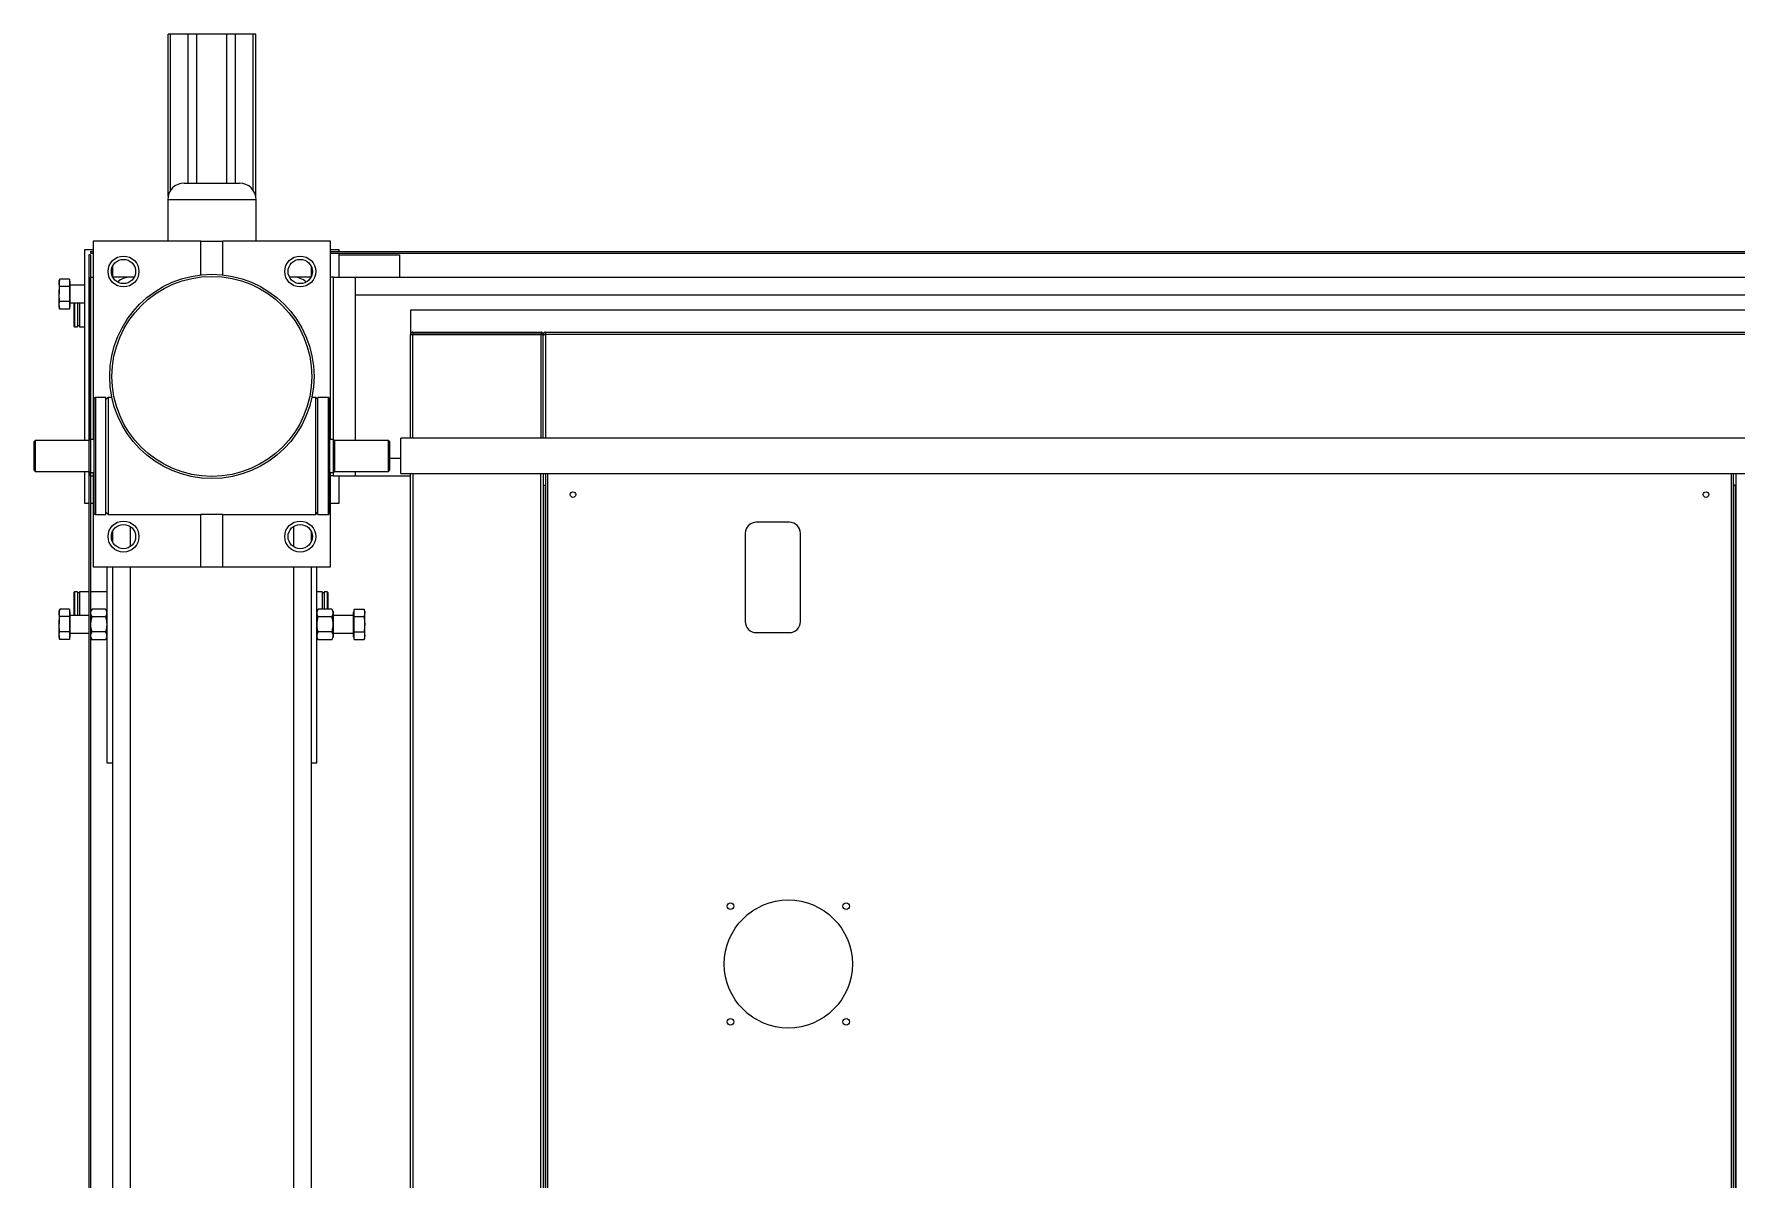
# Model space of a CAD drawing. Header units: centimetres. Extents: x 405464 to 563355, y 50011 to 66875.
# Drawn here: x 509342.2 to 509496.4, y 53771.3 to 53875.1 of the extents above; entities that cross this region are included whole.
import ezdxf

# ---------------------------------------------------------------- set-up
doc = ezdxf.new("R2010")
doc.units = ezdxf.units.CM
doc.layers.get('0').update_dxf_attribs({"lineweight": 9})
doc.layers.add('0-KRCN-MİMARİ-220526', color=8, linetype='Continuous', lineweight=9)
doc.layers.add('TF_Mobilya', color=142, linetype='Continuous', lineweight=9)

# ---------------------------------------------------------------- blocks, each defined once
blk = doc.blocks.new('kombine_altyapı')
at = {"color": 8, "linetype": 'Continuous', "lineweight": 15}
for p, q in [((4996.03, 1598.01), (4996.03, 1612.7)), ((4996.26, 1612.7), (4996.03, 1612.7)), ((4997.86, 1612.7), (4996.26, 1612.7)), ((4996.26, 1598.55), (4996.26, 1612.7)), ((4997.86, 1599.2), (4997.86, 1612.7)), ((4998.65, 1612.7), (4997.86, 1612.7)), ((5001.35, 1612.7), (4998.65, 1612.7)), ((4998.65, 1599.2), (4998.65, 1612.7)), ((5002.14, 1612.7), (5001.35, 1612.7)), ((5001.35, 1599.2), (5001.35, 1612.7)), ((5002.14, 1599.2), (5002.14, 1612.7)), ((5003.74, 1612.7), (5002.14, 1612.7)), ((5003.97, 1612.7), (5003.74, 1612.7)), ((5003.74, 1598.55), (5003.74, 1612.7)), ((5003.97, 1598.01), (5003.97, 1612.7)), ((4997.5, 1599.2), (5002.5, 1599.2)), ((4996, 1597.7), (4996, 1593.95)), ((5004, 1597.7), (4996, 1597.7)), ((5004, 1593.95), (5004, 1597.7)), ((4988.5, 1575.9), (4988.5, 1593.2)), ((4988.5, 1593.2), (4989.25, 1593.2)), ((4989, 1593), (4989, 1592.85)), ((4989, 1593), (4989.25, 1593)), ((4999, 1593.95), (4989.25, 1593.95)), ((4989.25, 1593.95), (4989.25, 1576)), ((4999, 1593.95), (5001, 1593.95)), ((4999, 1590.9), (4999, 1593.95)), ((5001, 1590.9), (5001, 1593.95)), ((5010.75, 1593.95), (5001, 1593.95)), ((5010.75, 1576), (5010.75, 1593.95)), ((5010.75, 1593.2), (5011.5, 1593.2)), ((5010.75, 1593), (5259, 1593)), ((5011.5, 1593.2), (5011.5, 1593)), ((4989, 1592.7), (4988.85, 1592.7)), ((4988.85, 1592.7), (4988.85, 1575.9)), ((4989, 1592.85), (4989.25, 1592.85)), ((4989, 1592.7), (4989, 1576)), ((4991, 1591.66), (4991, 1590.74)), ((5009, 1591.66), (5009, 1590.74)), ((5010.75, 1592.85), (5259, 1592.85)), ((5011.5, 1592.85), (5011.5, 1590.7)), ((5011.5, 1592.7), (5017, 1592.7)), ((5017, 1592.7), (5017, 1590.7)), ((4986.22, 1590.51), (4986.16, 1590.33)), ((4986.16, 1590.33), (4986.16, 1590.18)), ((4986.16, 1590.18), (4986.16, 1589.17)), ((4987.1, 1590.52), (4986.22, 1590.52)), ((4987.1, 1589.85), (4986.22, 1589.85)), ((4987.1, 1590.52), (4987.1, 1590.29)), ((4987.18, 1590.27), (4987.1, 1590.35)), ((4987.1, 1590.07), (4987.1, 1589.85)), ((4987.1, 1589.85), (4987.1, 1589.39)), ((4987.18, 1588.18), (4987.18, 1590.27)), ((4988.5, 1589.95), (4987.18, 1589.95)), ((4989, 1576), (4989, 1590.7)), ((4989, 1590.7), (4989.25, 1590.7)), ((4992.6, 1590.7), (4991.02, 1590.7)), ((4992.98, 1590.7), (4992.6, 1590.7)), ((5007.4, 1590.7), (5007.02, 1590.7)), ((5008.98, 1590.7), (5007.4, 1590.7)), ((5011, 1590.7), (5010.75, 1590.7)), ((5011, 1576), (5011, 1590.7)), ((5011, 1590.7), (5013, 1590.7)), ((5013, 1590.7), (5269, 1590.7)), ((5013, 1575.9), (5013, 1590.7)), ((4986.16, 1588.13), (4986.16, 1589.17)), ((4987.1, 1588.48), (4986.22, 1588.48)), ((4987.1, 1588.94), (4987.1, 1588.48)), ((4987.1, 1588.48), (4987.1, 1588.25)), ((4987.18, 1588.35), (4988.5, 1588.35)), ((4987.5, 1588.35), (4987.5, 1586.25)), ((4987.55, 1588.35), (4987.55, 1586.2)), ((4987.83, 1588.35), (4987.83, 1586.2)), ((4988, 1588.35), (4988, 1586.2)), ((5013, 1589.1), (5269, 1589.1)), ((4986.16, 1588.13), (4986.16, 1587.97)), ((4986.16, 1587.97), (4986.22, 1587.79)), ((4986.22, 1587.79), (4986.22, 1587.78)), ((4987.1, 1587.78), (4986.22, 1587.78)), ((4987.1, 1587.95), (4987.18, 1588.03)), ((4987.1, 1588.02), (4987.1, 1587.78)), ((4987.18, 1588.03), (4987.18, 1588.18)), ((5018, 1587.7), (5018, 1585.51)), ((5268, 1587.7), (5018, 1587.7)), ((4987.5, 1586.25), (4987.55, 1586.2)), ((4987.55, 1586.2), (4987.83, 1586.2)), ((4987.83, 1586.3), (4988, 1586.3)), ((4988, 1586.2), (4988.5, 1586.2)), ((5018, 1576.1), (5018, 1585.51)), ((5018, 1585.51), (5018.19, 1585.51)), ((5018.19, 1585.7), (5018.19, 1585.55)), ((5018.19, 1585.7), (5029.81, 1585.7)), ((5018.19, 1585.55), (5029.81, 1585.55)), ((5018.19, 1585.51), (5029.81, 1585.51)), ((5018.19, 1576.1), (5018.19, 1585.51)), ((5029.81, 1585.7), (5029.81, 1585.55)), ((5029.81, 1576.1), (5029.81, 1585.51)), ((5030, 1585.51), (5029.85, 1585.51)), ((5030, 1585.51), (5030, 1585.48)), ((5030, 1585.5), (5030.15, 1585.5)), ((5030, 1576.1), (5030, 1585.48)), ((5030.2, 1585.7), (5030.2, 1585.5)), ((5030.2, 1585.7), (5255.8, 1585.7)), ((5255.8, 1585.5), (5030.2, 1585.5)), ((5030.2, 1585.5), (5030.2, 1576.1)), ((4989.45, 1579.8), (4989.35, 1579.7)), ((4989.35, 1569.3), (4989.35, 1579.7)), ((4990.4, 1579.8), (4989.45, 1579.8)), ((4989.45, 1579.8), (4989.45, 1569.2)), ((4990.6, 1579.8), (4990.4, 1579.6)), ((4990.4, 1569.2), (4990.4, 1579.8)), ((4990.95, 1579.8), (4990.6, 1579.8)), ((4990.6, 1579.8), (4990.6, 1569.2)), ((5009.4, 1579.8), (5009.05, 1579.8)), ((5009.6, 1579.6), (5009.4, 1579.8)), ((5009.4, 1569.2), (5009.4, 1579.8)), ((5010.55, 1579.8), (5009.6, 1579.8)), ((5009.6, 1569.2), (5009.6, 1579.8)), ((5010.65, 1579.7), (5010.55, 1579.8)), ((5010.55, 1569.2), (5010.55, 1579.8)), ((5010.65, 1579.7), (5010.65, 1569.3)), ((4989, 1576), (4988.9, 1575.9)), ((4989.35, 1576), (4989, 1576)), ((4989, 1576), (4989, 1573)), ((5011, 1576), (5010.65, 1576)), ((5011.1, 1575.9), (5011, 1576)), ((5011, 1573), (5011, 1576)), ((5264.9, 1576.1), (5017.1, 1576.1)), ((5017.1, 1576.09), (5017.1, 1576.1)), ((5017.1, 1572.9), (5017.1, 1576.09)), ((4984, 1575.9), (4983.9, 1575.8)), ((4983.9, 1573.2), (4983.9, 1575.8)), ((4988.9, 1575.9), (4984, 1575.9)), ((4984, 1575.9), (4984, 1573.1)), ((4988.9, 1573.1), (4988.9, 1575.9)), ((5016, 1575.9), (5011.1, 1575.9)), ((5011.1, 1575.9), (5011.1, 1573.1)), ((5016.1, 1575.8), (5016, 1575.9)), ((5016, 1573.1), (5016, 1575.9)), ((5016.1, 1575.8), (5016.1, 1573.2)), ((4983.9, 1573.2), (4984, 1573.1)), ((4984, 1573.1), (4988.9, 1573.1)), ((4988.5, 1570.2), (4988.5, 1573.1)), ((4988.85, 1573.1), (4988.85, 1274.3)), ((4988.9, 1573.1), (4989, 1573)), ((4989, 1573), (4989.35, 1573)), ((4989, 1573), (4989, 1274.4)), ((4989, 1572.7), (4989, 1573)), ((4989.25, 1573), (4989.25, 1564.45)), ((5010.65, 1573), (5011, 1573)), ((5010.75, 1564.45), (5010.75, 1573)), ((5011, 1573), (5011.1, 1573.1)), ((5011, 1572.7), (5011, 1573)), ((5011.1, 1573.1), (5016, 1573.1)), ((5013, 1572.7), (5013, 1573.1)), ((5016, 1573.1), (5016.1, 1573.2)), ((5016.1, 1574.3), (5017.1, 1574.3)), ((5017.1, 1572.9), (5264.9, 1572.9)), ((5018, 1414.9), (5018, 1572.9)), ((5018.2, 1572.9), (5018.2, 1414.9)), ((5029.8, 1414.9), (5029.8, 1572.9)), ((5030, 1572.9), (5030, 1415.1)), ((5030.2, 1572.9), (5030.2, 1415.52)), ((5030.4, 1572.9), (5030.4, 1415.5)), ((5137.6, 1415.5), (5137.6, 1572.9)), ((5137.8, 1415.52), (5137.8, 1572.9)), ((5138, 1572.9), (5138, 1415.1)), ((4989, 1572.7), (4989.25, 1572.7)), ((5011, 1572.7), (5010.75, 1572.7)), ((5011, 1572.7), (5013, 1572.7)), ((5011.5, 1572.7), (5011.5, 1570.2)), ((5013, 1572.7), (5018, 1572.7)), ((5030.05, 1571.85), (5030, 1571.85)), ((5030.05, 1571.85), (5030.2, 1571.85)), ((5030.05, 1415.1), (5030.05, 1571.85)), ((5138, 1571.85), (5137.8, 1571.85)), ((5137.8, 1571.83), (5137.95, 1571.83)), ((5137.95, 1571.83), (5137.95, 1416.97)), ((5138, 1571.83), (5137.95, 1571.83)), ((4988.85, 1570.2), (4988.5, 1570.2)), ((4989.25, 1570.2), (4989, 1570.2)), ((5011.5, 1570.2), (5010.75, 1570.2)), ((4989.35, 1569.3), (4989.45, 1569.2)), ((4989.45, 1569.2), (4990.4, 1569.2)), ((4990.4, 1569.4), (4990.6, 1569.2)), ((4990.6, 1569.2), (4999, 1569.2)), ((5001, 1569.2), (4999, 1569.2)), ((4999, 1564.45), (4999, 1569.2)), ((5001, 1569.2), (5009.4, 1569.2)), ((5001, 1564.45), (5001, 1569.2)), ((5009.4, 1569.2), (5009.6, 1569.4)), ((5009.6, 1569.2), (5010.55, 1569.2)), ((5010.55, 1569.2), (5010.65, 1569.3)), ((5052.3, 1568.5), (5049.3, 1568.5)), ((4991, 1567.66), (4991, 1566.74)), ((4992.6, 1568.12), (4992.6, 1566.28)), ((5007.4, 1568.12), (5007.4, 1566.28)), ((5009, 1567.66), (5009, 1566.74)), ((5048.3, 1567.5), (5048.3, 1559.5)), ((5053.3, 1559.5), (5053.3, 1567.5)), ((4989.25, 1564.45), (4999, 1564.45)), ((4990.5, 1564.45), (4990.5, 1546.7)), ((4991, 1564.45), (4991, 1282.95)), ((4992.6, 1564.45), (4992.6, 1282.95)), ((4999, 1564.45), (5001, 1564.45)), ((5001, 1564.45), (5010.75, 1564.45)), ((5007.4, 1564.45), (5007.4, 1282.95)), ((5009, 1564.45), (5009, 1436.2)), ((5009.5, 1546.7), (5009.5, 1564.45)), ((4987.55, 1562.2), (4987.5, 1562.15)), ((4987.5, 1562.15), (4987.5, 1560.05)), ((4987.83, 1562.2), (4987.55, 1562.2)), ((4987.55, 1562.2), (4987.55, 1560.05)), ((4987.83, 1562.2), (4987.83, 1560.05)), ((4988, 1562.1), (4987.83, 1562.1)), ((4988.85, 1562.2), (4988, 1562.2)), ((4988, 1562.2), (4988, 1560.05)), ((4990.5, 1562.2), (4989, 1562.2)), ((5010, 1562.2), (5009.5, 1562.2)), ((5010, 1562.2), (5010, 1560.64)), ((5010.17, 1562.1), (5010, 1562.1)), ((5010.45, 1562.2), (5010.17, 1562.2)), ((5010.17, 1562.2), (5010.17, 1560.64)), ((5010.5, 1562.15), (5010.45, 1562.2)), ((5010.45, 1562.2), (5010.45, 1560.64)), ((5010.5, 1562.15), (5010.5, 1560.64)), ((4986.22, 1560.61), (4986.16, 1560.43)), ((4987.1, 1560.62), (4986.22, 1560.62)), ((4987.1, 1560.62), (4987.1, 1560.39)), ((4989.15, 1560.64), (4989.02, 1560.41)), ((4990.37, 1560.64), (4989.15, 1560.64)), ((4990.5, 1560.41), (4990.37, 1560.64)), ((5009.63, 1560.64), (5009.5, 1560.41)), ((5010.85, 1560.64), (5009.63, 1560.64)), ((5010.98, 1560.41), (5010.85, 1560.64)), ((5012.9, 1560.39), (5012.9, 1560.62)), ((5012.9, 1560.62), (5013.78, 1560.62)), ((5013.84, 1560.43), (5013.78, 1560.61)), ((4986.16, 1560.43), (4986.16, 1560.28)), ((4986.16, 1560.28), (4986.16, 1559.27)), ((4986.16, 1558.23), (4986.16, 1559.27)), ((4987.1, 1559.95), (4986.22, 1559.95)), ((4987.18, 1560.37), (4987.1, 1560.45)), ((4987.1, 1560.17), (4987.1, 1559.95)), ((4987.1, 1559.95), (4987.1, 1559.49)), ((4987.1, 1559.04), (4987.1, 1558.58)), ((4987.18, 1558.28), (4987.18, 1560.37)), ((4988.85, 1560.05), (4987.18, 1560.05)), ((4989.02, 1560.05), (4989, 1560.05)), ((4989.02, 1560.41), (4989.02, 1558.09)), ((4990.37, 1559.94), (4989.15, 1559.94)), ((5010.85, 1559.94), (5009.63, 1559.94)), ((5010.98, 1560.41), (5010.98, 1558.09)), ((5012.82, 1560.05), (5010.98, 1560.05)), ((5012.9, 1560.45), (5012.82, 1560.37)), ((5012.82, 1558.13), (5012.82, 1560.37)), ((5012.9, 1559.95), (5012.9, 1560.17)), ((5012.9, 1559.49), (5012.9, 1559.95)), ((5012.9, 1559.95), (5013.78, 1559.95)), ((5012.9, 1558.58), (5012.9, 1559.04)), ((5013.84, 1560.43), (5013.84, 1560.28)), ((5013.84, 1559.27), (5013.84, 1560.28)), ((5013.84, 1558.23), (5013.84, 1559.27)), ((4986.16, 1558.23), (4986.16, 1558.07)), ((4986.16, 1558.07), (4986.22, 1557.89)), ((4987.1, 1558.58), (4986.22, 1558.58)), ((4986.22, 1557.89), (4986.22, 1557.88)), ((4987.1, 1557.88), (4986.22, 1557.88)), ((4987.1, 1558.58), (4987.1, 1558.35)), ((4987.1, 1558.05), (4987.18, 1558.13)), ((4987.1, 1558.12), (4987.1, 1557.88)), ((4987.18, 1558.45), (4988.85, 1558.45)), ((4987.18, 1558.13), (4987.18, 1558.28)), ((4989, 1558.45), (4989.02, 1558.45)), ((4989.02, 1558.09), (4989.15, 1557.86)), ((4990.37, 1558.56), (4989.15, 1558.56)), ((4990.37, 1557.86), (4989.15, 1557.86)), ((4990.37, 1557.86), (4990.5, 1558.09)), ((5009.5, 1558.09), (5009.63, 1557.86)), ((5010.85, 1558.56), (5009.63, 1558.56)), ((5010.85, 1557.86), (5009.63, 1557.86)), ((5010.85, 1557.86), (5010.98, 1558.09)), ((5010.98, 1558.45), (5012.82, 1558.45)), ((5012.82, 1558.13), (5012.9, 1558.05)), ((5012.9, 1558.58), (5013.78, 1558.58)), ((5012.9, 1558.35), (5012.9, 1558.58)), ((5012.9, 1557.88), (5012.9, 1558.12)), ((5012.9, 1557.88), (5013.78, 1557.88)), ((5013.78, 1557.89), (5013.84, 1558.07)), ((5013.78, 1557.88), (5013.78, 1557.89)), ((5013.84, 1558.07), (5013.84, 1558.23)), ((5049.3, 1558.5), (5052.3, 1558.5)), ((4990.5, 1546.7), (4991, 1546.7)), ((5009, 1546.7), (5009.5, 1546.7))]:
    blk.add_line(p, q, dxfattribs=at)
for centre, radius in [((4992, 1591.2), 1.4), ((4992, 1591.2), 1.1), ((5008, 1591.2), 1.4), ((5008, 1591.2), 1.1), ((5000, 1581.7), 9.25), ((5000, 1581.7), 9.05), ((5032.7, 1571), 0.25), ((5135.3, 1571), 0.25), ((4992, 1567.2), 1.4), ((4992, 1567.2), 1.1), ((5008, 1567.2), 1.4), ((5008, 1567.2), 1.1), ((5052.2, 1528.5), 5.8), ((5046.97, 1533.73), 0.3), ((5057.43, 1533.73), 0.3), ((5046.97, 1523.27), 0.3), ((5057.43, 1523.27), 0.3)]:
    blk.add_circle(centre, radius, dxfattribs=at)
for centre, radius, start, end in [((4997.5, 1597.7), 1.5, 90, 180), ((5002.5, 1597.7), 1.5, 0, 90), ((4992.6, 1589.1), 1.6, 90, 134.8206), ((5007.4, 1589.1), 1.6, 45.1794, 90), ((5049.3, 1567.5), 1, 90, 180), ((5052.3, 1567.5), 1, 0, 90), ((5049.3, 1559.5), 1, 180, 270), ((5052.3, 1559.5), 1, 270, 0)]:
    blk.add_arc(centre, radius, start, end, dxfattribs=at)
for points, knots in [([(4986.16, 1590.18), (4986.16, 1590.24), (4986.17, 1590.35), (4986.21, 1590.46), (4986.22, 1590.52)], [0, 0, 0, 0, 0.497798, 1, 1, 1, 1]), ([(4986.22, 1589.85), (4986.21, 1589.91), (4986.17, 1590.02), (4986.16, 1590.13), (4986.16, 1590.18)], [0, 0, 0, 0, 0.498103, 1, 1, 1, 1]), ([(4986.16, 1589.17), (4986.16, 1589.28), (4986.17, 1589.51), (4986.21, 1589.74), (4986.22, 1589.85)], [0, 0, 0, 0, 0.4977643, 1, 1, 1, 1]), ([(4987.1, 1590.29), (4987.11, 1590.23), (4987.13, 1590.16), (4987.1, 1590.09), (4987.1, 1590.07)], [0, 0, 0, 0, 0.793649, 1, 1, 1, 1]), ([(4986.22, 1588.48), (4986.21, 1588.6), (4986.17, 1588.82), (4986.16, 1589.05), (4986.16, 1589.17)], [0, 0, 0, 0, 0.498127, 1, 1, 1, 1]), ([(4986.16, 1588.13), (4986.16, 1588.19), (4986.17, 1588.3), (4986.2, 1588.42), (4986.22, 1588.48), (4986.22, 1588.48)], [0, 0, 0, 0, 0.48445, 0.973034, 1, 1, 1, 1]), ([(4987.1, 1589.39), (4987.11, 1589.27), (4987.13, 1589.12), (4987.1, 1588.97), (4987.1, 1588.94)], [0, 0, 0, 0, 0.793637, 1, 1, 1, 1]), ([(4986.22, 1587.78), (4986.21, 1587.81), (4986.17, 1587.93), (4986.16, 1588.05), (4986.16, 1588.13)], [0, 0, 0, 0, 0.2530516, 1, 1, 1, 1]), ([(4987.1, 1588.25), (4987.1, 1588.24), (4987.12, 1588.18), (4987.12, 1588.1), (4987.1, 1588.03), (4987.1, 1588.02)], [0, 0, 0, 0, 0.082497, 0.870328, 1, 1, 1, 1]), ([(5018.19, 1585.7), (5018.17, 1585.7), (5018.12, 1585.69), (5018.05, 1585.65), (5018.01, 1585.59), (5018, 1585.54), (5018, 1585.51)], [0, 0, 0, 0, 0.249974, 0.499985, 0.749993, 1, 1, 1, 1]), ([(5018.19, 1585.55), (5018.18, 1585.55), (5018.16, 1585.54), (5018.15, 1585.52), (5018.15, 1585.51)], [0, 0, 0, 0, 0.499959, 1, 1, 1, 1]), ([(5030, 1585.51), (5030, 1585.54), (5029.99, 1585.59), (5029.95, 1585.65), (5029.88, 1585.69), (5029.83, 1585.7), (5029.81, 1585.7)], [0, 0, 0, 0, 0.249989, 0.499979, 0.749983, 1, 1, 1, 1]), ([(5029.85, 1585.51), (5029.85, 1585.52), (5029.84, 1585.54), (5029.82, 1585.55), (5029.81, 1585.55)], [0, 0, 0, 0, 0.49994, 1, 1, 1, 1]), ([(5029.81, 1585.51), (5029.83, 1585.51), (5029.88, 1585.51), (5029.93, 1585.51), (5029.97, 1585.5), (5029.98, 1585.5), (5030, 1585.49), (5030, 1585.48), (5030, 1585.48)], [0, 0, 0, 0, 0.2312871, 0.4740223, 0.6005809, 0.730408, 0.8635339, 1, 1, 1, 1]), ([(5030.2, 1585.7), (5030.17, 1585.7), (5030.12, 1585.69), (5030.06, 1585.65), (5030.01, 1585.58), (5030, 1585.53), (5030, 1585.5)], [0, 0, 0, 0, 0.250022, 0.500056, 0.750016, 1, 1, 1, 1]), ([(5030, 1585.47), (5030, 1585.47), (5030.01, 1585.47), (5030.06, 1585.48), (5030.12, 1585.49), (5030.17, 1585.5), (5030.2, 1585.5)], [0, 0, 0, 0, 0.249984, 0.499944, 0.749978, 1, 1, 1, 1]), ([(5030.2, 1585.55), (5030.19, 1585.55), (5030.18, 1585.55), (5030.16, 1585.54), (5030.15, 1585.52), (5030.15, 1585.51), (5030.15, 1585.5)], [0, 0, 0, 0, 0.2500476, 0.5000317, 0.7501915, 1, 1, 1, 1]), ([(4986.16, 1560.28), (4986.16, 1560.34), (4986.17, 1560.45), (4986.21, 1560.56), (4986.22, 1560.62)], [0, 0, 0, 0, 0.497798, 1, 1, 1, 1]), ([(4989.15, 1559.94), (4989.12, 1560), (4989.06, 1560.12), (4989.03, 1560.31), (4989.07, 1560.48), (4989.12, 1560.58), (4989.15, 1560.64)], [0, 0, 0, 0, 0.264603, 0.534953, 0.765341, 1, 1, 1, 1]), ([(4990.37, 1560.64), (4990.4, 1560.58), (4990.46, 1560.45), (4990.49, 1560.27), (4990.45, 1560.1), (4990.4, 1560), (4990.37, 1559.94)], [0, 0, 0, 0, 0.264612, 0.534953, 0.76535, 1, 1, 1, 1]), ([(5009.63, 1559.94), (5009.6, 1560), (5009.54, 1560.12), (5009.51, 1560.31), (5009.55, 1560.48), (5009.6, 1560.58), (5009.63, 1560.64)], [0, 0, 0, 0, 0.264605, 0.534954, 0.765341, 1, 1, 1, 1]), ([(5010.85, 1560.64), (5010.88, 1560.58), (5010.94, 1560.45), (5010.97, 1560.27), (5010.93, 1560.1), (5010.88, 1560), (5010.85, 1559.94)], [0, 0, 0, 0, 0.264612, 0.534953, 0.76535, 1, 1, 1, 1]), ([(5013.78, 1560.62), (5013.79, 1560.56), (5013.83, 1560.45), (5013.84, 1560.34), (5013.84, 1560.28)], [0, 0, 0, 0, 0.498118, 1, 1, 1, 1]), ([(4986.22, 1559.95), (4986.21, 1560.01), (4986.17, 1560.12), (4986.16, 1560.23), (4986.16, 1560.28)], [0, 0, 0, 0, 0.498119, 1, 1, 1, 1]), ([(4986.16, 1559.27), (4986.16, 1559.38), (4986.17, 1559.61), (4986.21, 1559.84), (4986.22, 1559.95)], [0, 0, 0, 0, 0.4977643, 1, 1, 1, 1]), ([(4986.22, 1558.58), (4986.21, 1558.7), (4986.17, 1558.92), (4986.16, 1559.15), (4986.16, 1559.27)], [0, 0, 0, 0, 0.498109, 1, 1, 1, 1]), ([(4987.1, 1560.39), (4987.11, 1560.33), (4987.13, 1560.26), (4987.1, 1560.19), (4987.1, 1560.17)], [0, 0, 0, 0, 0.793623, 1, 1, 1, 1]), ([(4987.1, 1559.49), (4987.11, 1559.37), (4987.13, 1559.22), (4987.1, 1559.07), (4987.1, 1559.04)], [0, 0, 0, 0, 0.793637, 1, 1, 1, 1]), ([(4989.15, 1558.56), (4989.11, 1558.72), (4989.04, 1559), (4989.04, 1559.41), (4989.09, 1559.71), (4989.13, 1559.88), (4989.15, 1559.94)], [0, 0, 0, 0, 0.364269, 0.613566, 0.869573, 1, 1, 1, 1]), ([(4990.37, 1559.94), (4990.39, 1559.88), (4990.43, 1559.71), (4990.48, 1559.42), (4990.48, 1559.01), (4990.41, 1558.72), (4990.37, 1558.56)], [0, 0, 0, 0, 0.1304294, 0.3800222, 0.635729, 1, 1, 1, 1]), ([(5009.63, 1558.56), (5009.59, 1558.72), (5009.52, 1559), (5009.52, 1559.41), (5009.57, 1559.71), (5009.61, 1559.88), (5009.63, 1559.94)], [0, 0, 0, 0, 0.364269, 0.613566, 0.869573, 1, 1, 1, 1]), ([(5010.85, 1559.94), (5010.87, 1559.88), (5010.91, 1559.71), (5010.96, 1559.42), (5010.96, 1559.01), (5010.89, 1558.72), (5010.85, 1558.56)], [0, 0, 0, 0, 0.1304294, 0.3800222, 0.635729, 1, 1, 1, 1]), ([(5012.9, 1560.17), (5012.89, 1560.23), (5012.87, 1560.31), (5012.9, 1560.38), (5012.9, 1560.39)], [0, 0, 0, 0, 0.793626, 1, 1, 1, 1]), ([(5012.9, 1559.04), (5012.89, 1559.16), (5012.87, 1559.31), (5012.9, 1559.46), (5012.9, 1559.49)], [0, 0, 0, 0, 0.79364, 1, 1, 1, 1]), ([(5013.84, 1560.28), (5013.84, 1560.23), (5013.83, 1560.12), (5013.79, 1560.01), (5013.78, 1559.95)], [0, 0, 0, 0, 0.49778, 1, 1, 1, 1]), ([(5013.78, 1559.95), (5013.79, 1559.84), (5013.83, 1559.61), (5013.84, 1559.38), (5013.84, 1559.27)], [0, 0, 0, 0, 0.498126, 1, 1, 1, 1]), ([(5013.84, 1559.27), (5013.84, 1559.15), (5013.83, 1558.92), (5013.79, 1558.7), (5013.78, 1558.58)], [0, 0, 0, 0, 0.49778, 1, 1, 1, 1]), ([(4986.16, 1558.23), (4986.16, 1558.29), (4986.17, 1558.4), (4986.2, 1558.52), (4986.22, 1558.58), (4986.22, 1558.58)], [0, 0, 0, 0, 0.484441, 0.973017, 1, 1, 1, 1]), ([(4986.22, 1557.88), (4986.21, 1557.91), (4986.17, 1558.03), (4986.16, 1558.15), (4986.16, 1558.23)], [0, 0, 0, 0, 0.2530516, 1, 1, 1, 1]), ([(4987.1, 1558.35), (4987.1, 1558.34), (4987.12, 1558.28), (4987.12, 1558.2), (4987.1, 1558.13), (4987.1, 1558.12)], [0, 0, 0, 0, 0.082497, 0.870328, 1, 1, 1, 1]), ([(4989.15, 1557.86), (4989.12, 1557.92), (4989.06, 1558.05), (4989.03, 1558.23), (4989.07, 1558.4), (4989.12, 1558.5), (4989.15, 1558.56)], [0, 0, 0, 0, 0.2646103, 0.534953, 0.765341, 1, 1, 1, 1]), ([(4990.37, 1558.56), (4990.4, 1558.5), (4990.46, 1558.38), (4990.49, 1558.2), (4990.45, 1558.02), (4990.4, 1557.92), (4990.37, 1557.86)], [0, 0, 0, 0, 0.264605, 0.534954, 0.76535, 1, 1, 1, 1]), ([(5009.63, 1557.86), (5009.6, 1557.92), (5009.54, 1558.05), (5009.51, 1558.23), (5009.55, 1558.4), (5009.6, 1558.5), (5009.63, 1558.56)], [0, 0, 0, 0, 0.264612, 0.534954, 0.765341, 1, 1, 1, 1]), ([(5010.85, 1558.56), (5010.88, 1558.5), (5010.94, 1558.38), (5010.97, 1558.2), (5010.93, 1558.02), (5010.88, 1557.92), (5010.85, 1557.86)], [0, 0, 0, 0, 0.264605, 0.534954, 0.76535, 1, 1, 1, 1]), ([(5012.9, 1558.12), (5012.9, 1558.13), (5012.88, 1558.2), (5012.88, 1558.28), (5012.9, 1558.34), (5012.9, 1558.35)], [0, 0, 0, 0, 0.129669, 0.917506, 1, 1, 1, 1]), ([(5013.78, 1558.58), (5013.78, 1558.58), (5013.8, 1558.52), (5013.83, 1558.41), (5013.84, 1558.29), (5013.84, 1558.23)], [0, 0, 0, 0, 0.026983, 0.511733, 1, 1, 1, 1]), ([(5013.84, 1558.23), (5013.84, 1558.15), (5013.83, 1558.03), (5013.79, 1557.91), (5013.78, 1557.88)], [0, 0, 0, 0, 0.7469484, 1, 1, 1, 1])]:
    blk.add_open_spline(points, degree=3, knots=knots, dxfattribs=at)
blk = doc.blocks.new('A$C9e52caec')
at = {"layer": 'TF_Mobilya', "color": 8}
blk.add_blockref('kombine_altyapı', (0, 0), dxfattribs=at)

msp = doc.modelspace()

# ---------------------------------------------------------------- block references
at = {"layer": '0-KRCN-MİMARİ-220526', "rotation": 359.999999999997}
msp.add_blockref('A$C9e52caec', (504358.27, 52262.37, 74), dxfattribs=at)

doc.saveas('drawing.dxf')
